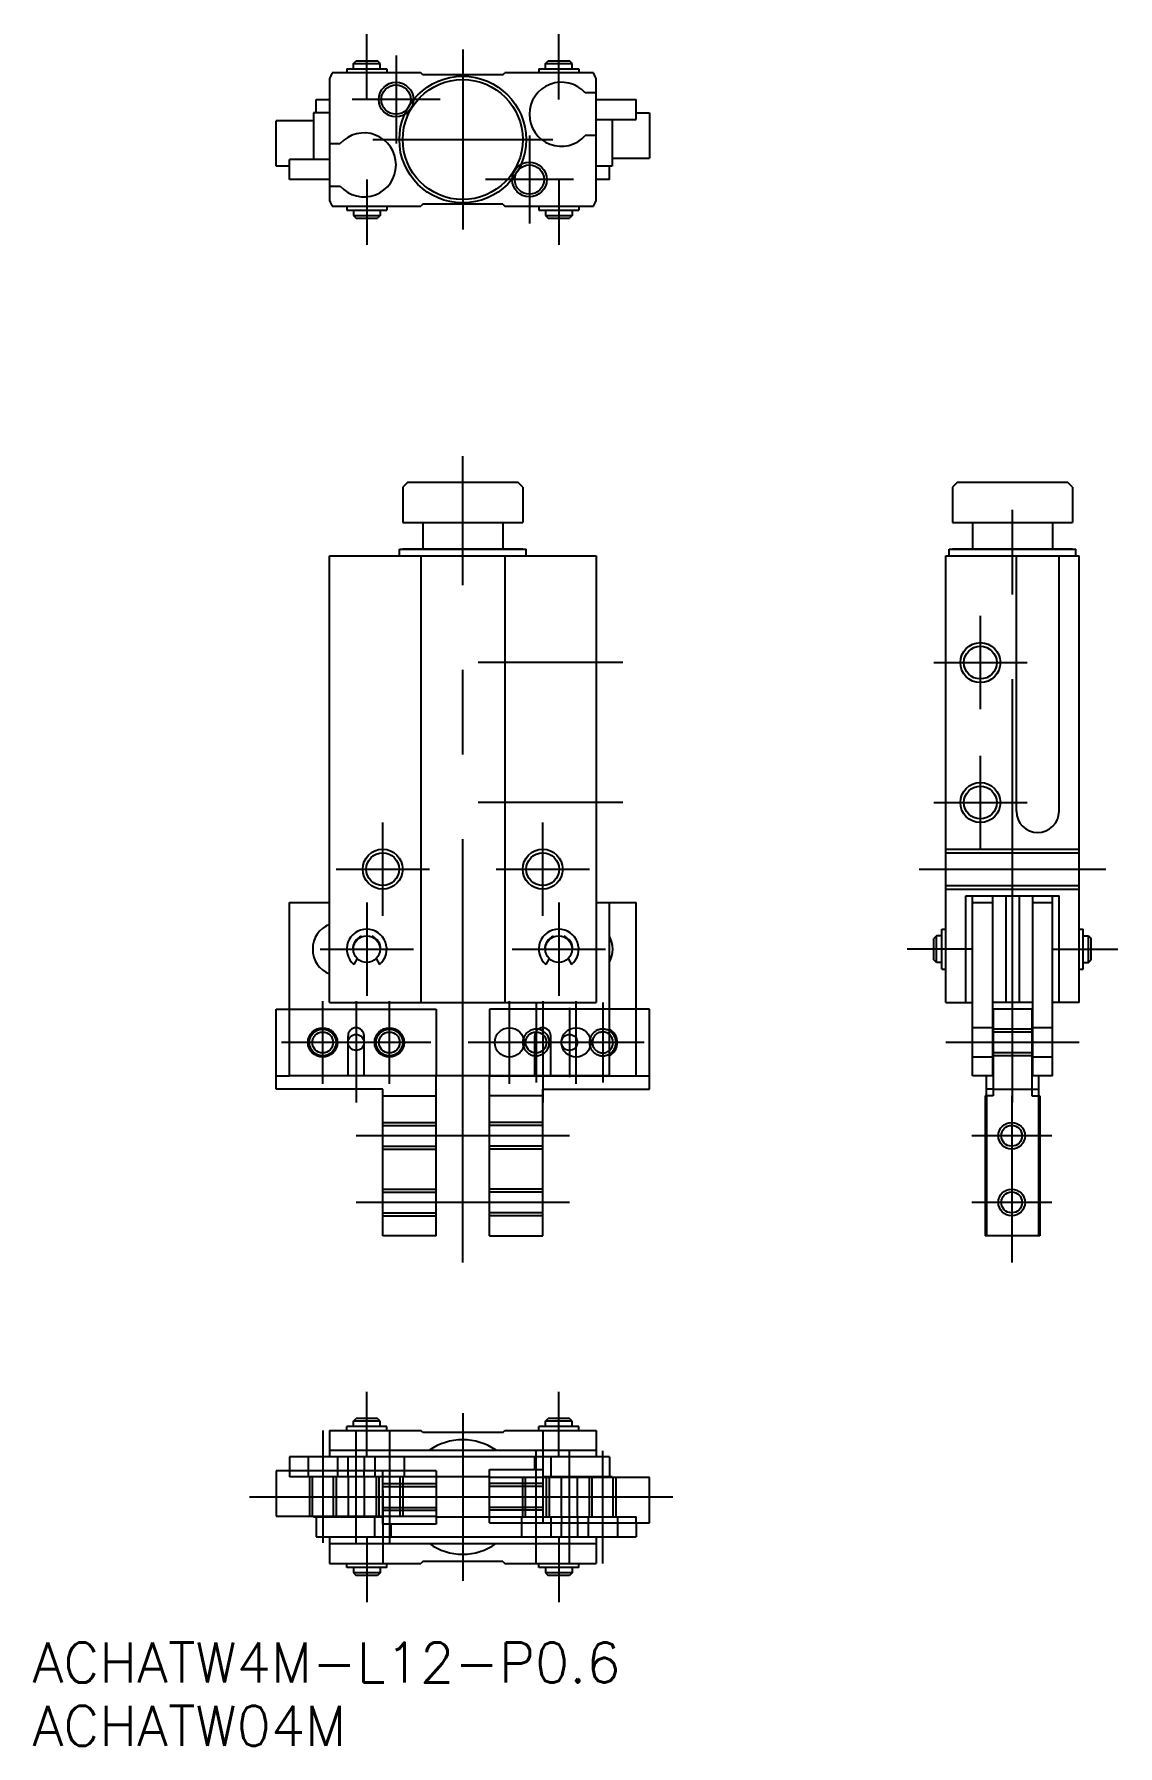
# Model space of a CAD drawing. Extents: x -32 to 49, y -50 to 78.
import ezdxf

# ---------------------------------------------------------------- set-up
doc = ezdxf.new("R2010")
doc.units = 0
doc.linetypes.add('CENTER', pattern=[50.8, 31.75, -6.35, 6.35, -6.35])
doc.linetypes.add('DASHED', pattern=[19.05, 12.7, -6.35])
doc.layers.get('0').update_dxf_attribs({"linetype": 'CONTINUOUS'})
doc.layers.add('CENTER', color=1, linetype='CENTER')
doc.styles.get("Standard").update_dxf_attribs({"font": 'txt.shx', "height": 3, "bigfont": 'bigfont.shx'})

msp = doc.modelspace()

# ---------------------------------------------------------------- linework, layer by layer
at = {"color": 7, "linetype": 'CONTINUOUS'}
for p, q in [((-8.2, 75.94), (-8, 76.14)), ((-8.2, 75.94), (-6.2, 75.94)), ((-8.2, 75.54), (-8.2, 75.94)), ((-8, 76.14), (-6.4, 76.14)), ((-6.2, 75.94), (-6.4, 76.14)), ((-6.2, 75.54), (-6.2, 75.94)), ((6.2, 75.94), (6.4, 76.14)), ((6.2, 75.94), (8.2, 75.94)), ((6.2, 75.54), (6.2, 75.94)), ((6.4, 76.14), (8, 76.14)), ((8.2, 75.94), (8, 76.14)), ((8.2, 75.54), (8.2, 75.94)), ((-10, 74.83), (-10, 65.66)), ((-3.15, 75.24), (-9.8, 75.24)), ((-8.7, 75.54), (-5.7, 75.54)), ((-8.7, 75.54), (-8.7, 75.24)), ((-5.7, 75.54), (-5.7, 75.24)), ((-3, 75.09), (-3.15, 75.24)), ((3, 75.09), (-3, 75.09)), ((3, 75.09), (3.15, 75.24)), ((9.8, 75.24), (3.15, 75.24)), ((5.7, 75.54), (8.7, 75.54)), ((5.7, 75.54), (5.7, 75.24)), ((8.7, 75.54), (8.7, 75.24)), ((10, 65.66), (10, 74.83)), ((-11, 72.24), (-11, 73.24)), ((-11, 73.24), (-10, 73.24)), ((10, 73.74), (9.19, 73.74)), ((10, 73.24), (13, 73.24)), ((13, 71.74), (13, 73.24)), ((-11.2, 72.24), (-11.2, 68.74)), ((-10, 72.24), (-11.2, 72.24)), ((13, 72.24), (14, 72.24)), ((14, 72.24), (14, 68.84)), ((-11.2, 71.64), (-14, 71.64)), ((-14, 68.24), (-14, 71.64)), ((10, 71.74), (13, 71.74)), ((11.2, 71.74), (11.2, 68.24)), ((-10, 69.94), (-9.19, 69.94)), ((10, 70.54), (9.19, 70.54)), ((-13, 68.24), (-14, 68.24)), ((-10, 68.74), (-13, 68.74)), ((-13, 67.24), (-13, 68.74)), ((11.2, 68.24), (10, 68.24)), ((11, 67.24), (11, 68.24)), ((11.2, 68.84), (14, 68.84)), ((-10, 67.24), (-13, 67.24)), ((11, 67.24), (10, 67.24)), ((-10, 66.74), (-9.19, 66.74)), ((-9.8, 65.24), (-3.15, 65.24)), ((-8.7, 65.24), (-8.7, 64.94)), ((-8.7, 64.94), (-5.7, 64.94)), ((-8.2, 64.94), (-8.2, 64.54)), ((-8.2, 64.54), (-6.2, 64.54)), ((-8.2, 64.54), (-8, 64.34)), ((-8, 64.34), (-6.4, 64.34)), ((-6.2, 64.54), (-6.4, 64.34)), ((-6.2, 64.94), (-6.2, 64.54)), ((-5.7, 65.24), (-5.7, 64.94)), ((-3, 65.39), (-3.15, 65.24)), ((3, 65.39), (-3, 65.39)), ((3, 65.39), (3.15, 65.24)), ((3.15, 65.24), (9.8, 65.24)), ((5.7, 65.24), (5.7, 64.94)), ((5.7, 64.94), (8.7, 64.94)), ((6.2, 64.94), (6.2, 64.54)), ((6.2, 64.54), (8.2, 64.54)), ((6.2, 64.54), (6.4, 64.34)), ((6.4, 64.34), (8, 64.34)), ((8.2, 64.54), (8, 64.34)), ((8.2, 64.94), (8.2, 64.54)), ((8.7, 65.24), (8.7, 64.94)), ((-4.15, 44.5), (-4.5, 44.15)), ((-4.5, 44.15), (-4.5, 41.5)), ((4.15, 44.5), (-4.15, 44.5)), ((4.5, 44.15), (4.15, 44.5)), ((4.5, 44.15), (4.5, 41.5)), ((37.07, 44.5), (36.72, 44.15)), ((36.72, 44.15), (36.72, 41.5)), ((45.37, 44.5), (37.07, 44.5)), ((45.72, 44.15), (45.37, 44.5)), ((45.72, 44.15), (45.72, 41.5)), ((-4.5, 41.5), (4.5, 41.5)), ((-3, 41.5), (-3, 39.5)), ((3, 41.5), (3, 39.5)), ((36.72, 41.5), (45.72, 41.5)), ((38.22, 41.5), (38.22, 39.5)), ((44.22, 41.5), (44.22, 39.5)), ((-10, 5.5), (-10, 39)), ((-10, 39), (10, 39)), ((-4.75, 39.5), (4.75, 39.5)), ((-4.75, 39), (-4.75, 39.5)), ((4.5, 39.5), (-4.5, 39.5)), ((-3.15, 39), (-3.15, 5.5)), ((3.15, 39), (3.15, 5.5)), ((4.75, 39), (4.75, 39.5)), ((10, 39), (10, 5.5)), ((36.22, 5.5), (36.22, 39)), ((36.22, 39), (46.22, 39)), ((36.47, 39.5), (45.97, 39.5)), ((36.47, 39), (36.47, 39.5)), ((45.72, 39.5), (36.72, 39.5)), ((41.52, 19.85), (41.52, 39)), ((44.72, 19.85), (44.72, 39)), ((45.97, 39), (45.97, 39.5)), ((46.22, 5.5), (46.22, 39)), ((-13, 0), (-13, 13)), ((-13, 13), (-10, 13)), ((10, 13), (11, 13)), ((11, 0), (11, 13)), ((11, 13), (13, 13)), ((13, 0), (13, 13)), ((37.72, 5.5), (37.72, 13.5)), ((37.72, 13.5), (44.72, 13.5)), ((38.22, 0), (38.22, 13.5)), ((38.22, 13), (39.72, 13)), ((39.72, 13.5), (39.72, 0)), ((40.72, 13.5), (40.72, 5.5)), ((41.72, 13.5), (41.72, 5.5)), ((42.72, 13.5), (42.72, 0)), ((42.72, 13), (44.22, 13)), ((44.22, 0), (44.22, 13.5)), ((44.72, 5.5), (44.72, 13.5)), ((-7.6, 10.47), (-7.58, 10.42)), ((-6.8, 10.47), (-6.82, 10.42)), ((6.8, 10.47), (6.82, 10.42)), ((7.6, 10.47), (7.58, 10.42)), ((35.52, 10.5), (35.32, 10.3)), ((35.32, 8.7), (35.32, 10.3)), ((35.52, 8.5), (35.52, 10.5)), ((35.92, 10.5), (35.52, 10.5)), ((35.92, 8), (35.92, 11)), ((35.92, 11), (36.22, 11)), ((46.22, 11), (46.52, 11)), ((46.52, 8), (46.52, 11)), ((46.52, 10.5), (46.92, 10.5)), ((46.92, 8.5), (46.92, 10.5)), ((46.92, 10.5), (47.12, 10.3)), ((47.12, 8.7), (47.12, 10.3)), ((-8.2, 9.5), (-8.25, 9.5)), ((-6.2, 9.5), (-6.15, 9.5)), ((6.2, 9.5), (6.15, 9.5)), ((8.2, 9.5), (8.25, 9.5)), ((-7.91, 8.8), (-8.17, 8.36)), ((-6.49, 8.8), (-6.23, 8.36)), ((6.49, 8.8), (6.23, 8.36)), ((7.91, 8.8), (8.17, 8.36)), ((35.52, 8.5), (35.32, 8.7)), ((35.92, 8.5), (35.52, 8.5)), ((35.92, 8), (36.22, 8)), ((46.22, 8), (46.52, 8)), ((46.52, 8.5), (46.92, 8.5)), ((46.92, 8.5), (47.12, 8.7)), ((-10, 5.5), (10, 5.5)), ((36.22, 5.5), (38.22, 5.5)), ((42.72, 5.5), (39.72, 5.5)), ((46.22, 5.5), (44.22, 5.5)), ((-14, -1), (-14, 5)), ((-14, 5), (-13, 5)), ((14, 5), (13, 5)), ((14, -1), (14, 5)), ((42.72, 5), (39.72, 5)), ((39.77, 5), (39.77, -1.5)), ((-8.6, 0), (-8.6, 3)), ((-7.4, 0), (-7.4, 3)), ((5.4, 0), (5.4, 3)), ((6.6, 0), (6.6, 3)), ((-14, 0), (-13, 0)), ((11, 0), (-13, 0)), ((-2, -12), (-2, 0)), ((2, -12), (2, 0)), ((43.17, 0), (43.17, -12)), ((-6, -1), (-14, -1)), ((-6, -12), (-6, -1)), ((6, -1), (14, -1)), ((6, -12), (6, -1)), ((11, 0), (13, 0)), ((11, 0), (13, 0)), ((39.72, 0), (38.22, 0)), ((39.27, -1.5), (39.27, 0)), ((39.77, -1), (43.17, -1)), ((44.22, 0), (42.72, 0)), ((6, -1.5), (2, -1.5)), ((39.17, -1.5), (39.17, -12)), ((39.77, -1.5), (39.17, -1.5)), ((43.17, -1.5), (43.27, -1.5)), ((43.27, -1.5), (43.27, -12)), ((-2, -12), (-6, -12)), ((2, -12), (6, -12)), ((43.27, -12), (39.17, -12)), ((-10, -26.6), (-3.15, -26.6)), ((-10, -26.6), (-10, -28.6)), ((-5.7, -26.3), (-8.7, -26.3)), ((-8.7, -26.6), (-8.7, -26.3)), ((-8.2, -25.9), (-8, -25.7)), ((-6.2, -25.9), (-8.2, -25.9)), ((-8.2, -26.3), (-8.2, -25.9)), ((-6.4, -25.7), (-8, -25.7)), ((-6.2, -25.9), (-6.4, -25.7)), ((-6.2, -26.3), (-6.2, -25.9)), ((-5.7, -26.6), (-5.7, -26.3)), ((-3, -26.75), (-3.15, -26.6)), ((3, -26.75), (-3, -26.75)), ((3, -26.75), (3.15, -26.6)), ((3.15, -26.6), (10, -26.6)), ((8.7, -26.3), (5.7, -26.3)), ((5.7, -26.6), (5.7, -26.3)), ((6.2, -25.9), (6.4, -25.7)), ((8.2, -25.9), (6.2, -25.9)), ((6.2, -26.3), (6.2, -25.9)), ((8, -25.7), (6.4, -25.7)), ((8.2, -25.9), (8, -25.7)), ((8.2, -26.3), (8.2, -25.9)), ((8.7, -26.6), (8.7, -26.3)), ((10, -26.6), (10, -28.6)), ((-10, -28.1), (10, -28.1)), ((11, -28.6), (-13, -28.6)), ((-13, -28.6), (-13, -29.65)), ((-8.6, -29.65), (-8.6, -28.6)), ((-7.4, -28.6), (-7.4, -29.65)), ((5.4, -29.55), (5.4, -28.6)), ((6.6, -28.6), (6.6, -30.1)), ((11, -28.6), (11, -30.1)), ((-14, -29.65), (-14, -33.05)), ((-2, -29.65), (-14, -29.65)), ((-6, -33.65), (-6, -29.65)), ((-2, -29.65), (-2, -33.65)), ((2, -30.1), (-2, -30.1)), ((2, -29.55), (6, -29.55)), ((2, -33.55), (2, -29.55)), ((6, -29.55), (6, -33.55)), ((11.2, -30.1), (6, -30.1)), ((14, -30.15), (6, -30.15)), ((11.2, -30.1), (11.2, -30.15)), ((14, -33.55), (14, -30.15)), ((-14, -33.05), (-6, -33.05)), ((-11.2, -33.1), (-11.2, -33.05)), ((-11.2, -33.1), (-6, -33.1)), ((-11, -33.1), (-11, -34.6)), ((-6.6, -34.6), (-6.6, -33.1)), ((-2, -33.1), (2, -33.1)), ((-11, -34.6), (13, -34.6)), ((-10, -34.6), (-10, -36.6)), ((-2, -33.65), (-6, -33.65)), ((-5.4, -33.65), (-5.4, -34.6)), ((2, -33.55), (14, -33.55)), ((7.4, -34.6), (7.4, -33.55)), ((8.6, -33.55), (8.6, -34.6)), ((10, -34.6), (10, -36.6)), ((13, -33.55), (13, -34.6)), ((-10, -35.1), (10, -35.1)), ((-10, -36.6), (-3.15, -36.6)), ((-8.7, -36.9), (-8.7, -36.6)), ((-5.7, -36.9), (-8.7, -36.9)), ((-8.2, -36.9), (-8.2, -37.3)), ((-6.2, -36.9), (-6.2, -37.3)), ((-5.7, -36.9), (-5.7, -36.6)), ((-3, -36.45), (-3.15, -36.6)), ((3, -36.45), (-3, -36.45)), ((3, -36.45), (3.15, -36.6)), ((3.15, -36.6), (10, -36.6)), ((5.7, -36.9), (5.7, -36.6)), ((8.7, -36.9), (5.7, -36.9)), ((6.2, -36.9), (6.2, -37.3)), ((8.2, -36.9), (8.2, -37.3)), ((8.7, -36.9), (8.7, -36.6)), ((-6.2, -37.3), (-8.2, -37.3)), ((-8.2, -37.3), (-8, -37.5)), ((-6.4, -37.5), (-8, -37.5)), ((-6.2, -37.3), (-6.4, -37.5)), ((6.2, -37.3), (6.4, -37.5)), ((8.2, -37.3), (6.2, -37.3)), ((8, -37.5), (6.4, -37.5)), ((8.2, -37.3), (8, -37.5))]:
    msp.add_line(p, q, dxfattribs=at)
at = {"color": 3, "linetype": 'DASHED'}
for p, q in [((36.22, 17), (46.22, 17)), ((36.22, 16.73), (46.22, 16.73)), ((36.22, 14.27), (46.22, 14.27)), ((36.22, 14), (46.22, 14)), ((-13, 5), (-2, 5)), ((-2, 5), (-2, 0)), ((13, 5), (2, 5)), ((2, 5), (2, 0)), ((42.67, 5), (42.67, -1.5)), ((39.72, 3.6), (38.22, 3.6)), ((42.72, 3.5), (39.72, 3.5)), ((42.72, 3.28), (39.72, 3.28)), ((44.22, 3.6), (42.72, 3.6)), ((39.72, 1.4), (38.22, 1.4)), ((42.72, 1.72), (39.72, 1.72)), ((42.72, 1.5), (39.72, 1.5)), ((44.22, 1.4), (42.72, 1.4)), ((-2, 0), (-13, 0)), ((2, 0), (14, 0)), ((39.77, -1), (39.27, -1)), ((-6, -1.5), (-2, -1.5)), ((39.27, -1.5), (39.27, -12)), ((42.67, -1.5), (43.17, -1.5)), ((-6, -3.5), (-2, -3.5)), ((-6, -3.72), (-2, -3.72)), ((6, -3.5), (2, -3.5)), ((6, -3.72), (2, -3.72)), ((-6, -5.28), (-2, -5.28)), ((-6, -5.5), (-2, -5.5)), ((6, -5.28), (2, -5.28)), ((6, -5.5), (2, -5.5)), ((-6, -8.5), (-2, -8.5)), ((-6, -8.72), (-2, -8.72)), ((6, -8.5), (2, -8.5)), ((6, -8.72), (2, -8.72)), ((-6, -10.28), (-2, -10.28)), ((-6, -10.5), (-2, -10.5)), ((6, -10.28), (2, -10.28)), ((6, -10.5), (2, -10.5)), ((-11.6, -28.6), (-11.6, -30.1)), ((-9.4, -28.6), (-9.4, -30.1)), ((-6.6, -28.6), (-6.6, -30.1)), ((-4.4, -28.6), (-4.4, -30.1)), ((-13, -29.65), (-13, -30.1)), ((-2, -30.1), (-13, -30.1)), ((-11.5, -30.1), (-11.5, -33.05)), ((-11.28, -30.1), (-11.28, -33.05)), ((-9.72, -30.1), (-9.72, -33.05)), ((-9.5, -30.1), (-9.5, -33.05)), ((-8.6, -30.1), (-8.6, -29.65)), ((-8.6, -30.1), (-8.6, -33.05)), ((-7.4, -30.1), (-7.4, -29.65)), ((-7.4, -30.1), (-7.4, -33.05)), ((-6.5, -30.1), (-6.5, -33.05)), ((-6.28, -30.1), (-6.28, -33.05)), ((-6, -30.6), (-2, -30.6)), ((-6, -30.82), (-2, -30.82)), ((-4.72, -30.1), (-4.72, -33.05)), ((-4.5, -30.1), (-4.5, -33.05)), ((6, -30.15), (2, -30.15)), ((6, -30.6), (2, -30.6)), ((6, -30.82), (2, -30.82)), ((4.5, -33.1), (4.5, -30.15)), ((4.72, -33.1), (4.72, -30.15)), ((6.28, -33.1), (6.28, -30.15)), ((6.5, -33.1), (6.5, -30.15)), ((7.4, -33.1), (7.4, -30.15)), ((8.6, -33.1), (8.6, -30.15)), ((9.5, -33.1), (9.5, -30.15)), ((9.72, -33.1), (9.72, -30.15)), ((11.28, -33.1), (11.28, -30.15)), ((11.5, -33.1), (11.5, -30.15)), ((-6, -32.38), (-2, -32.38)), ((-6, -32.6), (-2, -32.6)), ((-6, -33.05), (-2, -33.05)), ((6, -32.38), (2, -32.38)), ((6, -32.6), (2, -32.6)), ((2, -33.1), (13, -33.1)), ((4.4, -33.1), (4.4, -34.6)), ((6.6, -33.1), (6.6, -34.6)), ((7.4, -33.1), (7.4, -33.55)), ((8.6, -33.1), (8.6, -33.55)), ((9.4, -33.1), (9.4, -34.6)), ((11.6, -33.1), (11.6, -34.6)), ((13, -33.55), (13, -33.1))]:
    msp.add_line(p, q, dxfattribs=at)
at = {"color": 3, "linetype": 'CONTINUOUS'}
for centre, radius in [((-5, 73.24), 1.3), ((5, 67.24), 1.3), ((38.82, 31), 1.5), ((38.82, 20.5), 1.5), ((-6, 15.5), 1.5), ((6, 15.5), 1.5), ((-10.5, 2.5), 1), ((-5.5, 2.5), 1), ((41.17, -4.5), 1), ((41.17, -9.5), 1)]:
    msp.add_circle(centre, radius, dxfattribs=at)
at = {"color": 7, "linetype": 'CONTINUOUS'}
for centre, radius in [((0, 70.24), 4.75), ((0, 70.24), 4.5), ((-5, 73.24), 1.1), ((5, 67.24), 1.1), ((38.82, 31), 1.23), ((38.82, 20.5), 1.23), ((-6, 15.5), 1.23), ((6, 15.5), 1.23), ((-7.2, 9.5), 1), ((-7.2, 9.5), 1), ((-7.2, 9.5), 1), ((7.2, 9.5), 1), ((7.2, 9.5), 1), ((7.2, 9.5), 1), ((-10.5, 2.5), 1.1), ((-10.5, 2.5), 0.783), ((-8, 2.5), 0.6), ((-5.5, 2.5), 1.1), ((-5.5, 2.5), 0.783), ((3.5, 2.5), 1.1), ((5.5, 2.5), 0.783), ((8.5, 2.5), 1.1), ((8, 2.5), 0.6), ((41.17, -4.5), 0.783), ((41.17, -9.5), 0.783)]:
    msp.add_circle(centre, radius, dxfattribs=at)
for centre, radius, start, end in [((0, 70.24), 11, 152.9643, 155.38), ((7.4, 72.14), 2.4, 41.8103, 318.1897), ((0, 70.24), 11, 24.62, 27.0357), ((-7.4, 68.34), 2.4, 221.8103, 138.1897), ((0, 70.24), 11, 204.62, 207.0357), ((0, 70.24), 11, 332.9643, 335.38), ((43.12, 19.85), 1.6, 180, 0), ((-9.25, 9.5), 2, 112.0243, 247.9757), ((-7.2, 9.5), 1.5, 310.2603, 229.7397), ((-7.2, 9.5), 1.05, 112.3927, 180), ((-7.2, 9.5), 1.05, 0, 67.6073), ((7.2, 9.5), 1.5, 310.2603, 229.7397), ((7.2, 9.5), 1.05, 112.3927, 180), ((7.2, 9.5), 1.05, 0, 67.6073), ((9.25, 9.5), 2, 331.045, 28.955), ((-8, 3), 0.6, 0, 180), ((6, 3), 0.6, 0, 180), ((10.5, 2.5), 1.1, 297.0357, 62.9643), ((10.5, 2.5), 0.784, 309.6549, 50.3451), ((0, -31.6), 4.3, 54.484, 125.516), ((0, -31.6), 4.3, 234.484, 305.516)]:
    msp.add_arc(centre, radius, start, end, dxfattribs=at)
at = {"color": 3, "linetype": 'CONTINUOUS'}
for centre, start, end in [((5.5, 2.5), 161.3518, 198.6482), ((5.5, 2.5), 264.2608, 81.2832), ((10.5, 2.5), 161.3518, 198.6482), ((10.5, 2.5), 300, 60)]:
    msp.add_arc(centre, 1, start, end, dxfattribs=at)
at = {"color": 3, "linetype": 'DASHED'}
for centre, radius, start, end in [((5.5, 2.5), 1, 81.2832, 161.3518), ((10.5, 2.5), 1, 60, 161.3518), ((10.5, 2.5), 0.783, 50.3451, 309.6549), ((5.5, 2.5), 1, 198.6482, 264.2608), ((10.5, 2.5), 1, 198.6482, 300)]:
    msp.add_arc(centre, radius, start, end, dxfattribs=at)
at = {"layer": 'CENTER', "color": 1, "linetype": 'CENTER'}
for p, q in [((-7.2, 73.24), (-7.2, 78.14)), ((7.2, 73.24), (7.2, 78.14)), ((-5, 76.54), (-5, 69.94)), ((0, 76.99), (0, 63.49)), ((-1.7, 73.24), (-8.3, 73.24)), ((-6.75, 70.24), (6.75, 70.24)), ((5, 70.54), (5, 63.94)), ((-7.2, 67.24), (-7.2, 62.34)), ((8.3, 67.24), (1.7, 67.24)), ((7.2, 67.24), (7.2, 62.34)), ((0, -14), (0, 46.5)), ((41.22, -2), (41.22, 46.5)), ((38.82, 27.5), (38.82, 34.5)), ((12, 31), (1.15, 31)), ((35.32, 31), (42.32, 31)), ((38.82, 17), (38.82, 24)), ((12, 20.5), (1.15, 20.5)), ((35.32, 20.5), (42.32, 20.5)), ((-6, 12), (-6, 19)), ((6, 12), (6, 19)), ((6, 13.04), (6, 17.96)), ((-9.5, 15.5), (-2.5, 15.5)), ((2.5, 15.5), (9.5, 15.5)), ((3.54, 15.5), (8.46, 15.5)), ((34.22, 15.5), (48.22, 15.5)), ((-7.2, 13), (-7.2, 6)), ((7.2, 13), (7.2, 6)), ((-10.7, 9.5), (-3.7, 9.5)), ((3.7, 9.5), (10.7, 9.5)), ((38.22, 9.5), (33.32, 9.5)), ((44.22, 9.5), (49.12, 9.5)), ((-10.5, -0.6), (-10.5, 5.6)), ((-8, 5.6), (-8, -2)), ((-5.5, -0.6), (-5.5, 5.6)), ((3.5, -0.6), (3.5, 5.6)), ((5.5, 5.5), (5.5, -0.5)), ((6, 5.6), (6, -2)), ((8.5, -0.6), (8.5, 5.6)), ((10.5, 5.5), (10.5, -0.5)), ((8, 5.1), (8, -0.1)), ((-2.4, 2.5), (-13.6, 2.5)), ((13.6, 2.5), (0.4, 2.5)), ((46.22, 2.5), (36.22, 2.5)), ((41.17, -1.5), (41.17, -14)), ((8, -4.5), (-8, -4.5)), ((44.17, -4.5), (38.17, -4.5)), ((8, -9.5), (-8, -9.5)), ((44.17, -9.5), (38.17, -9.5)), ((-7.2, -28.6), (-7.2, -23.7)), ((7.2, -28.6), (7.2, -23.7)), ((0, -25.3), (0, -37.9)), ((-10.5, -26.6), (-10.5, -35.05)), ((-8, -35.05), (-8, -26.6)), ((-5.5, -26.6), (-5.5, -35.05)), ((6, -26.6), (6, -32.1)), ((5.5, -36.6), (5.5, -28.15)), ((8, -36.6), (8, -28.15)), ((10.5, -36.6), (10.5, -28.15)), ((-16, -31.6), (16, -31.6)), ((-6, -31.1), (-6, -36.6)), ((-7.2, -34.6), (-7.2, -39.5)), ((7.2, -34.6), (7.2, -39.5))]:
    msp.add_line(p, q, dxfattribs=at)

# ---------------------------------------------------------------- texts
at = {"color": 7, "linetype": 'CONTINUOUS'}
for s, p in [('ACHATW4M-L12-P0.6', (-32.26, -45.53)), ('ACHATW04M', (-32.26, -50.27))]:
    msp.add_text(s, height=3, dxfattribs=at).set_placement(p)

doc.saveas('drawing.dxf')
